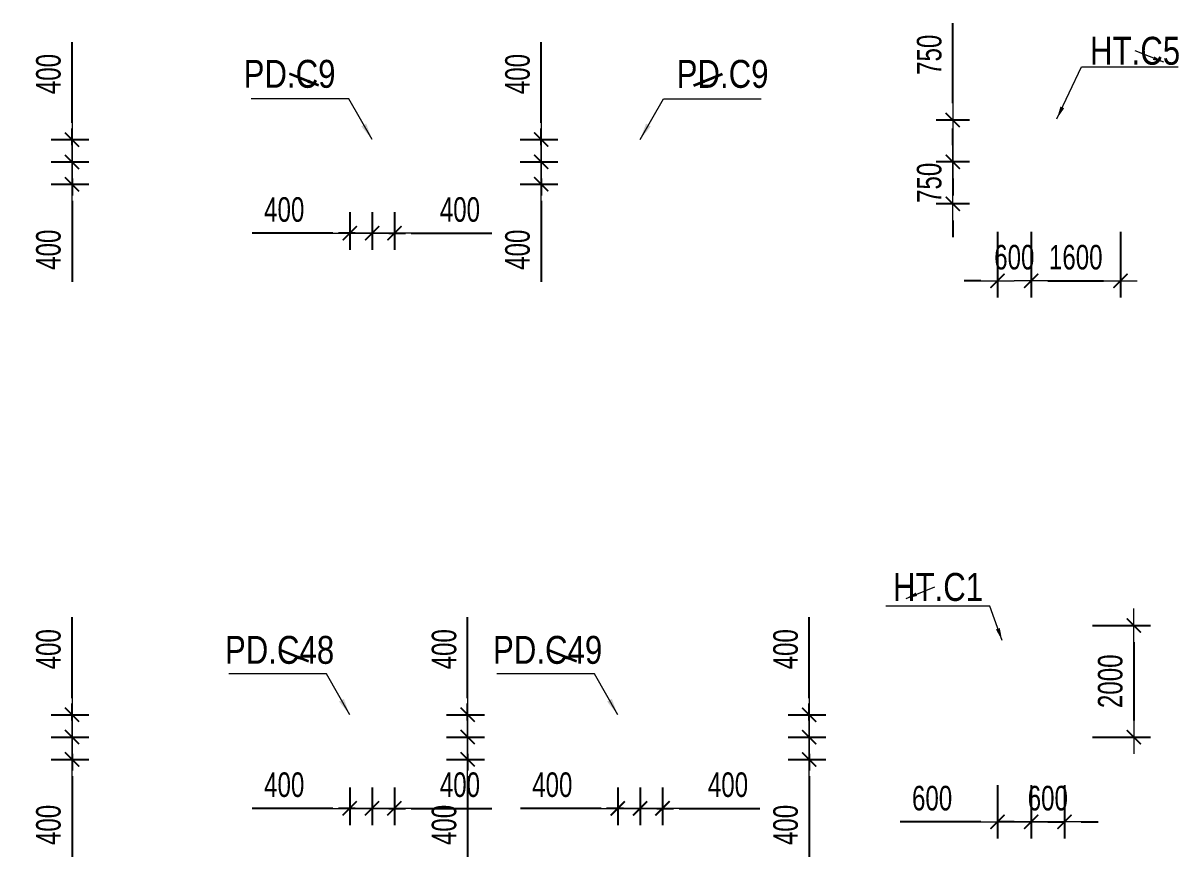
# Model space of a CAD drawing. Header units: millimetres. Extents: x -259680 to 286077, y -1281 to 94455.
# Drawn here: x 116351 to 137047, y 6755 to 21685 of the extents above; entities that cross this region are included whole.
import ezdxf
from ezdxf.enums import TextEntityAlignment as Align

# ---------------------------------------------------------------- set-up
doc = ezdxf.new("R2010")
doc.units = ezdxf.units.MM
doc.layers.get('0').update_dxf_attribs({"lineweight": 20})
doc.layers.get('Defpoints').update_dxf_attribs({"color": 151, "lineweight": 9})
for name, color, linetype, lineweight in [('$0$C1', 20, 'Continuous', 35), ('$1$NDC_S_ANNO', 7, 'Continuous', 20), ('$1$NDC_S_DIM', 1, 'Continuous', 15), ('$1$NDC_S_VN TEXT', 7, 'Continuous', 20), ('NDC_S_DIM', 1, 'Continuous', 15)]:
    doc.layers.add(name, color=color, linetype=linetype, lineweight=lineweight)
doc.styles.add('$1$NDC_DIM', font='', dxfattribs={"width": 0.75})
doc.styles.add('$2$ARIAL', font='arial.ttf', dxfattribs={"width": 0.8})
doc.styles.add('NDC_DIM', font='', dxfattribs={"width": 0.75})
doc.styles.get('$1$NDC_DIM').set_extended_font_data('Dotum')
doc.styles.get('NDC_DIM').set_extended_font_data('Dotum')
doc.dimstyles.new('$0$NDC_dim_150', dxfattribs={"dimscale": 150, "dimtxt": 2.2, "dimasz": 1.5, "dimexe": 1.5, "dimexo": 2.5, "dimgap": 1, "dimtad": 1, "dimdec": 0, "dimzin": 0, "dimdsep": 46, "dimtxsty": '$1$NDC_DIM', "dimblk": '$1$DIMMARK', "dimcen": 0.09, "dimdle": 1.2, "dimclrd": 1, "dimclre": 1, "dimclrt": 3, "dimadec": 0, "dimazin": 0, "dimtfac": 1, "dimtdec": 0, "dimtix": 1, "dimtofl": 0, "dimtmove": 0, "dimatfit": 3, "dimfxl": 6, "dimfxlon": 1, "dimtolj": 1, "dimtzin": 0, "dimarcsym": 0})
doc.dimstyles.new('$1$NDC_dim_iso', dxfattribs={"dimtxt": 2.2, "dimasz": 1, "dimexe": 1.5, "dimexo": 2.5, "dimgap": 1, "dimtad": 1, "dimdec": 0, "dimzin": 0, "dimdsep": 46, "dimtxsty": '$1$NDC_DIM', "dimblk": '$1$DIMMARK', "dimcen": 0.09, "dimdle": 1.2, "dimclrd": 1, "dimclre": 1, "dimclrt": 3, "dimadec": 0, "dimazin": 0, "dimtfac": 1, "dimtdec": 0, "dimtix": 1, "dimtofl": 0, "dimtmove": 0, "dimatfit": 3, "dimfxl": 6, "dimfxlon": 1, "dimtolj": 1, "dimtzin": 0, "dimarcsym": 0})
doc.dimstyles.new('NDC_dim_200', dxfattribs={"dimscale": 200, "dimtxt": 2.2, "dimasz": 1.5, "dimexe": 1.5, "dimexo": 2.5, "dimgap": 1, "dimtad": 1, "dimdec": 0, "dimzin": 0, "dimdsep": 46, "dimtxsty": 'NDC_DIM', "dimblk": 'DIMMARK', "dimcen": 0.09, "dimdle": 1.2, "dimclrd": 1, "dimclre": 1, "dimclrt": 3, "dimadec": 0, "dimazin": 0, "dimtfac": 1, "dimtdec": 0, "dimtix": 1, "dimtofl": 0, "dimtmove": 0, "dimatfit": 3, "dimfxl": 6, "dimfxlon": 1, "dimtolj": 1, "dimtzin": 0, "dimarcsym": 0})

# ---------------------------------------------------------------- blocks, each defined once
blk = doc.blocks.new('$1$DIMMARK')
at = {"layer": '$1$NDC_S_DIM', "color": 1}
blk.add_line((-1.5, 0), (1, 0), dxfattribs=at)
at = {"layer": '$1$NDC_S_DIM', "color": 2, "const_width": 0.1}
blk.add_lwpolyline([(-0.424, -0.424), (0.424, 0.424)], dxfattribs=at)
blk = doc.blocks.new('DIMMARK')
at = {"layer": 'NDC_S_DIM', "color": 1}
blk.add_line((-1.5, 0), (1, 0), dxfattribs=at)
at = {"layer": 'NDC_S_DIM', "color": 2, "const_width": 0.1}
blk.add_lwpolyline([(-0.424, -0.424), (0.424, 0.424)], dxfattribs=at)
blk = doc.blocks.new('*D516')
at = {"layer": 'Defpoints', "color": 0, "ltscale": 100, "transparency": 16777216}
for p in [(122600, 18800), (123000, 18800), (123000, 17924)]:
    blk.add_point(p, dxfattribs=at)
at = {"layer": 'NDC_S_DIM', "color": 1, "lineweight": -2, "ltscale": 100, "transparency": 16777216}
for p, q in [((122600, 18300), (122600, 17624)), ((123000, 18300), (123000, 17624)), ((122300, 17924), (122000, 17924)), ((123300, 17924), (124745, 17924))]:
    blk.add_line(p, q, dxfattribs=at)
at = {"layer": 'NDC_S_DIM', "color": 1, "lineweight": -2, "ltscale": 100, "transparency": 16777216, "xscale": 300, "yscale": 300, "zscale": 300}
blk.add_blockref('DIMMARK', (122600, 17924), dxfattribs=at)
at = {"layer": 'NDC_S_DIM', "color": 1, "lineweight": -2, "ltscale": 100, "transparency": 16777216, "xscale": 300, "yscale": 300, "zscale": 300, "rotation": 180}
blk.add_blockref('DIMMARK', (123000, 17924), dxfattribs=at)
at = {"layer": 'NDC_S_DIM', "color": 3, "ltscale": 100, "transparency": 16777216, "insert": (124173, 18345), "char_height": 440, "attachment_point": 5, "style": 'NDC_DIM'}
blk.add_mtext('\\A1;400', dxfattribs=at)
blk = doc.blocks.new('*D517')
at = {"layer": 'Defpoints', "color": 0, "ltscale": 100, "transparency": 16777216}
for p in [(122200, 18800), (122600, 18800), (122600, 17924)]:
    blk.add_point(p, dxfattribs=at)
at = {"layer": 'NDC_S_DIM', "color": 1, "lineweight": -2, "ltscale": 100, "transparency": 16777216}
for p, q in [((122200, 18300), (122200, 17624)), ((122600, 18300), (122600, 17624)), ((121900, 17924), (120455, 17924)), ((122900, 17924), (123200, 17924))]:
    blk.add_line(p, q, dxfattribs=at)
at = {"layer": 'NDC_S_DIM', "color": 1, "lineweight": -2, "ltscale": 100, "transparency": 16777216, "xscale": 300, "yscale": 300, "zscale": 300}
blk.add_blockref('DIMMARK', (122200, 17924), dxfattribs=at)
at = {"layer": 'NDC_S_DIM', "color": 1, "lineweight": -2, "ltscale": 100, "transparency": 16777216, "xscale": 300, "yscale": 300, "zscale": 300, "rotation": 180}
blk.add_blockref('DIMMARK', (122600, 17924), dxfattribs=at)
at = {"layer": 'NDC_S_DIM', "color": 3, "ltscale": 100, "transparency": 16777216, "insert": (121027, 18345), "char_height": 440, "attachment_point": 5, "style": 'NDC_DIM'}
blk.add_mtext('\\A1;400', dxfattribs=at)
blk = doc.blocks.new('*D518')
at = {"layer": 'Defpoints', "color": 0, "ltscale": 100, "transparency": 16777216}
for p in [(124751, 19600), (125627, 19600), (124751, 19200)]:
    blk.add_point(p, dxfattribs=at)
at = {"layer": 'NDC_S_DIM', "color": 1, "lineweight": -2, "ltscale": 100, "transparency": 16777216}
for p, q in [((125627, 19900), (125627, 21345)), ((125251, 19600), (125927, 19600)), ((125251, 19200), (125927, 19200)), ((125627, 18900), (125627, 18600))]:
    blk.add_line(p, q, dxfattribs=at)
at = {"layer": 'NDC_S_DIM', "color": 1, "lineweight": -2, "ltscale": 100, "transparency": 16777216, "xscale": 300, "yscale": 300, "zscale": 300}
for p, rotation in [((125627, 19600), 270), ((125627, 19200), 90)]:
    blk.add_blockref('DIMMARK', p, dxfattribs=dict(at, rotation=rotation))
at = {"layer": 'NDC_S_DIM', "color": 3, "ltscale": 100, "transparency": 16777216, "insert": (125206, 20773), "char_height": 440, "attachment_point": 5, "rotation": 90, "style": 'NDC_DIM'}
blk.add_mtext('\\A1;400', dxfattribs=at)
blk = doc.blocks.new('*D519')
at = {"layer": 'Defpoints', "color": 0, "ltscale": 100, "transparency": 16777216}
for p in [(124751, 19200), (125627, 19200), (124751, 18800)]:
    blk.add_point(p, dxfattribs=at)
at = {"layer": 'NDC_S_DIM', "color": 1, "lineweight": -2, "ltscale": 100, "transparency": 16777216}
for p, q in [((125627, 19500), (125627, 19800)), ((125251, 19200), (125927, 19200)), ((125251, 18800), (125927, 18800)), ((125627, 18500), (125627, 17055))]:
    blk.add_line(p, q, dxfattribs=at)
at = {"layer": 'NDC_S_DIM', "color": 1, "lineweight": -2, "ltscale": 100, "transparency": 16777216, "xscale": 300, "yscale": 300, "zscale": 300}
for p, rotation in [((125627, 19200), 270), ((125627, 18800), 90)]:
    blk.add_blockref('DIMMARK', p, dxfattribs=dict(at, rotation=rotation))
at = {"layer": 'NDC_S_DIM', "color": 3, "ltscale": 100, "transparency": 16777216, "insert": (125206, 17627), "char_height": 440, "attachment_point": 5, "rotation": 90, "style": 'NDC_DIM'}
blk.add_mtext('\\A1;400', dxfattribs=at)
blk = doc.blocks.new('*D522')
at = {"layer": 'Defpoints', "color": 0, "ltscale": 100, "transparency": 16777216}
for p in [(116351, 19600), (117227, 19600), (116351, 19200)]:
    blk.add_point(p, dxfattribs=at)
at = {"layer": 'NDC_S_DIM', "color": 1, "lineweight": -2, "ltscale": 100, "transparency": 16777216}
for p, q in [((117227, 19900), (117227, 21345)), ((116851, 19600), (117527, 19600)), ((116851, 19200), (117527, 19200)), ((117227, 18900), (117227, 18600))]:
    blk.add_line(p, q, dxfattribs=at)
at = {"layer": 'NDC_S_DIM', "color": 1, "lineweight": -2, "ltscale": 100, "transparency": 16777216, "xscale": 300, "yscale": 300, "zscale": 300}
for p, rotation in [((117227, 19600), 270), ((117227, 19200), 90)]:
    blk.add_blockref('DIMMARK', p, dxfattribs=dict(at, rotation=rotation))
at = {"layer": 'NDC_S_DIM', "color": 3, "ltscale": 100, "transparency": 16777216, "insert": (116806, 20773), "char_height": 440, "attachment_point": 5, "rotation": 90, "style": 'NDC_DIM'}
blk.add_mtext('\\A1;400', dxfattribs=at)
blk = doc.blocks.new('*D523')
at = {"layer": 'Defpoints', "color": 0, "ltscale": 100, "transparency": 16777216}
for p in [(116351, 19200), (117227, 19200), (116351, 18800)]:
    blk.add_point(p, dxfattribs=at)
at = {"layer": 'NDC_S_DIM', "color": 1, "lineweight": -2, "ltscale": 100, "transparency": 16777216}
for p, q in [((117227, 19500), (117227, 19800)), ((116851, 19200), (117527, 19200)), ((116851, 18800), (117527, 18800)), ((117227, 18500), (117227, 17055))]:
    blk.add_line(p, q, dxfattribs=at)
at = {"layer": 'NDC_S_DIM', "color": 1, "lineweight": -2, "ltscale": 100, "transparency": 16777216, "xscale": 300, "yscale": 300, "zscale": 300}
for p, rotation in [((117227, 19200), 270), ((117227, 18800), 90)]:
    blk.add_blockref('DIMMARK', p, dxfattribs=dict(at, rotation=rotation))
at = {"layer": 'NDC_S_DIM', "color": 3, "ltscale": 100, "transparency": 16777216, "insert": (116806, 17627), "char_height": 440, "attachment_point": 5, "rotation": 90, "style": 'NDC_DIM'}
blk.add_mtext('\\A1;400', dxfattribs=at)
blk = doc.blocks.new('*D526')
at = {"layer": 'Defpoints', "color": 0, "ltscale": 100, "transparency": 16777216}
for p in [(116351, 9300), (117227, 9300), (116351, 8900)]:
    blk.add_point(p, dxfattribs=at)
at = {"layer": 'NDC_S_DIM', "color": 1, "lineweight": -2, "ltscale": 100, "transparency": 16777216}
for p, q in [((117227, 9600), (117227, 11045)), ((116851, 9300), (117527, 9300)), ((116851, 8900), (117527, 8900)), ((117227, 8600), (117227, 8300))]:
    blk.add_line(p, q, dxfattribs=at)
at = {"layer": 'NDC_S_DIM', "color": 1, "lineweight": -2, "ltscale": 100, "transparency": 16777216, "xscale": 300, "yscale": 300, "zscale": 300}
for p, rotation in [((117227, 9300), 270), ((117227, 8900), 90)]:
    blk.add_blockref('DIMMARK', p, dxfattribs=dict(at, rotation=rotation))
at = {"layer": 'NDC_S_DIM', "color": 3, "ltscale": 100, "transparency": 16777216, "insert": (116806, 10473), "char_height": 440, "attachment_point": 5, "rotation": 90, "style": 'NDC_DIM'}
blk.add_mtext('\\A1;400', dxfattribs=at)
blk = doc.blocks.new('*D527')
at = {"layer": 'Defpoints', "color": 0, "ltscale": 100, "transparency": 16777216}
for p in [(116351, 8900), (117227, 8900), (116351, 8500)]:
    blk.add_point(p, dxfattribs=at)
at = {"layer": 'NDC_S_DIM', "color": 1, "lineweight": -2, "ltscale": 100, "transparency": 16777216}
for p, q in [((117227, 9200), (117227, 9500)), ((116851, 8900), (117527, 8900)), ((116851, 8500), (117527, 8500)), ((117227, 8200), (117227, 6755))]:
    blk.add_line(p, q, dxfattribs=at)
at = {"layer": 'NDC_S_DIM', "color": 1, "lineweight": -2, "ltscale": 100, "transparency": 16777216, "xscale": 300, "yscale": 300, "zscale": 300}
for p, rotation in [((117227, 8900), 270), ((117227, 8500), 90)]:
    blk.add_blockref('DIMMARK', p, dxfattribs=dict(at, rotation=rotation))
at = {"layer": 'NDC_S_DIM', "color": 3, "ltscale": 100, "transparency": 16777216, "insert": (116806, 7327), "char_height": 440, "attachment_point": 5, "rotation": 90, "style": 'NDC_DIM'}
blk.add_mtext('\\A1;400', dxfattribs=at)
blk = doc.blocks.new('*D528')
at = {"layer": 'Defpoints', "color": 0, "ltscale": 100, "transparency": 16777216}
for p in [(122600, 8500), (123000, 8500), (123000, 7624)]:
    blk.add_point(p, dxfattribs=at)
at = {"layer": 'NDC_S_DIM', "color": 1, "lineweight": -2, "ltscale": 100, "transparency": 16777216}
for p, q in [((122600, 8000), (122600, 7324)), ((123000, 8000), (123000, 7324)), ((122300, 7624), (122000, 7624)), ((123300, 7624), (124745, 7624))]:
    blk.add_line(p, q, dxfattribs=at)
at = {"layer": 'NDC_S_DIM', "color": 1, "lineweight": -2, "ltscale": 100, "transparency": 16777216, "xscale": 300, "yscale": 300, "zscale": 300}
blk.add_blockref('DIMMARK', (122600, 7624), dxfattribs=at)
at = {"layer": 'NDC_S_DIM', "color": 1, "lineweight": -2, "ltscale": 100, "transparency": 16777216, "xscale": 300, "yscale": 300, "zscale": 300, "rotation": 180}
blk.add_blockref('DIMMARK', (123000, 7624), dxfattribs=at)
at = {"layer": 'NDC_S_DIM', "color": 3, "ltscale": 100, "transparency": 16777216, "insert": (124173, 8045), "char_height": 440, "attachment_point": 5, "style": 'NDC_DIM'}
blk.add_mtext('\\A1;400', dxfattribs=at)
blk = doc.blocks.new('*D529')
at = {"layer": 'Defpoints', "color": 0, "ltscale": 100, "transparency": 16777216}
for p in [(122200, 8500), (122600, 8500), (122600, 7624)]:
    blk.add_point(p, dxfattribs=at)
at = {"layer": 'NDC_S_DIM', "color": 1, "lineweight": -2, "ltscale": 100, "transparency": 16777216}
for p, q in [((122200, 8000), (122200, 7324)), ((122600, 8000), (122600, 7324)), ((121900, 7624), (120455, 7624)), ((122900, 7624), (123200, 7624))]:
    blk.add_line(p, q, dxfattribs=at)
at = {"layer": 'NDC_S_DIM', "color": 1, "lineweight": -2, "ltscale": 100, "transparency": 16777216, "xscale": 300, "yscale": 300, "zscale": 300}
blk.add_blockref('DIMMARK', (122200, 7624), dxfattribs=at)
at = {"layer": 'NDC_S_DIM', "color": 1, "lineweight": -2, "ltscale": 100, "transparency": 16777216, "xscale": 300, "yscale": 300, "zscale": 300, "rotation": 180}
blk.add_blockref('DIMMARK', (122600, 7624), dxfattribs=at)
at = {"layer": 'NDC_S_DIM', "color": 3, "ltscale": 100, "transparency": 16777216, "insert": (121027, 8045), "char_height": 440, "attachment_point": 5, "style": 'NDC_DIM'}
blk.add_mtext('\\A1;400', dxfattribs=at)
blk = doc.blocks.new('*D530')
at = {"layer": 'Defpoints', "color": 0, "ltscale": 100, "transparency": 16777216}
for p in [(123435, 9300), (124311, 9300), (123435, 8900)]:
    blk.add_point(p, dxfattribs=at)
at = {"layer": 'NDC_S_DIM', "color": 1, "lineweight": -2, "ltscale": 100, "transparency": 16777216}
for p, q in [((124311, 9600), (124311, 11045)), ((123935, 9300), (124611, 9300)), ((123935, 8900), (124611, 8900)), ((124311, 8600), (124311, 8300))]:
    blk.add_line(p, q, dxfattribs=at)
at = {"layer": 'NDC_S_DIM', "color": 1, "lineweight": -2, "ltscale": 100, "transparency": 16777216, "xscale": 300, "yscale": 300, "zscale": 300}
for p, rotation in [((124311, 9300), 270), ((124311, 8900), 90)]:
    blk.add_blockref('DIMMARK', p, dxfattribs=dict(at, rotation=rotation))
at = {"layer": 'NDC_S_DIM', "color": 3, "ltscale": 100, "transparency": 16777216, "insert": (123891, 10473), "char_height": 440, "attachment_point": 5, "rotation": 90, "style": 'NDC_DIM'}
blk.add_mtext('\\A1;400', dxfattribs=at)
blk = doc.blocks.new('*D531')
at = {"layer": 'Defpoints', "color": 0, "ltscale": 100, "transparency": 16777216}
for p in [(123435, 8900), (124311, 8900), (123435, 8500)]:
    blk.add_point(p, dxfattribs=at)
at = {"layer": 'NDC_S_DIM', "color": 1, "lineweight": -2, "ltscale": 100, "transparency": 16777216}
for p, q in [((124311, 9200), (124311, 9500)), ((123935, 8900), (124611, 8900)), ((123935, 8500), (124611, 8500)), ((124311, 8200), (124311, 6755))]:
    blk.add_line(p, q, dxfattribs=at)
at = {"layer": 'NDC_S_DIM', "color": 1, "lineweight": -2, "ltscale": 100, "transparency": 16777216, "xscale": 300, "yscale": 300, "zscale": 300}
for p, rotation in [((124311, 8900), 270), ((124311, 8500), 90)]:
    blk.add_blockref('DIMMARK', p, dxfattribs=dict(at, rotation=rotation))
at = {"layer": 'NDC_S_DIM', "color": 3, "ltscale": 100, "transparency": 16777216, "insert": (123891, 7327), "char_height": 440, "attachment_point": 5, "rotation": 90, "style": 'NDC_DIM'}
blk.add_mtext('\\A1;400', dxfattribs=at)
blk = doc.blocks.new('*D532')
at = {"layer": 'Defpoints', "color": 0, "ltscale": 100, "transparency": 16777216}
for p in [(127400, 8500), (127800, 8500), (127800, 7624)]:
    blk.add_point(p, dxfattribs=at)
at = {"layer": 'NDC_S_DIM', "color": 1, "lineweight": -2, "ltscale": 100, "transparency": 16777216}
for p, q in [((127400, 8000), (127400, 7324)), ((127800, 8000), (127800, 7324)), ((127100, 7624), (126800, 7624)), ((128100, 7624), (129545, 7624))]:
    blk.add_line(p, q, dxfattribs=at)
at = {"layer": 'NDC_S_DIM', "color": 1, "lineweight": -2, "ltscale": 100, "transparency": 16777216, "xscale": 300, "yscale": 300, "zscale": 300}
blk.add_blockref('DIMMARK', (127400, 7624), dxfattribs=at)
at = {"layer": 'NDC_S_DIM', "color": 1, "lineweight": -2, "ltscale": 100, "transparency": 16777216, "xscale": 300, "yscale": 300, "zscale": 300, "rotation": 180}
blk.add_blockref('DIMMARK', (127800, 7624), dxfattribs=at)
at = {"layer": 'NDC_S_DIM', "color": 3, "ltscale": 100, "transparency": 16777216, "insert": (128973, 8045), "char_height": 440, "attachment_point": 5, "style": 'NDC_DIM'}
blk.add_mtext('\\A1;400', dxfattribs=at)
blk = doc.blocks.new('*D533')
at = {"layer": 'Defpoints', "color": 0, "ltscale": 100, "transparency": 16777216}
for p in [(127000, 8500), (127400, 8500), (127400, 7624)]:
    blk.add_point(p, dxfattribs=at)
at = {"layer": 'NDC_S_DIM', "color": 1, "lineweight": -2, "ltscale": 100, "transparency": 16777216}
for p, q in [((127000, 8000), (127000, 7324)), ((127400, 8000), (127400, 7324)), ((126700, 7624), (125255, 7624)), ((127700, 7624), (128000, 7624))]:
    blk.add_line(p, q, dxfattribs=at)
at = {"layer": 'NDC_S_DIM', "color": 1, "lineweight": -2, "ltscale": 100, "transparency": 16777216, "xscale": 300, "yscale": 300, "zscale": 300}
blk.add_blockref('DIMMARK', (127000, 7624), dxfattribs=at)
at = {"layer": 'NDC_S_DIM', "color": 1, "lineweight": -2, "ltscale": 100, "transparency": 16777216, "xscale": 300, "yscale": 300, "zscale": 300, "rotation": 180}
blk.add_blockref('DIMMARK', (127400, 7624), dxfattribs=at)
at = {"layer": 'NDC_S_DIM', "color": 3, "ltscale": 100, "transparency": 16777216, "insert": (125827, 8045), "char_height": 440, "attachment_point": 5, "style": 'NDC_DIM'}
blk.add_mtext('\\A1;400', dxfattribs=at)
blk = doc.blocks.new('*D534')
at = {"layer": 'Defpoints', "color": 0, "ltscale": 100, "transparency": 16777216}
for p in [(129551, 9300), (130427, 9300), (129551, 8900)]:
    blk.add_point(p, dxfattribs=at)
at = {"layer": 'NDC_S_DIM', "color": 1, "lineweight": -2, "ltscale": 100, "transparency": 16777216}
for p, q in [((130427, 9600), (130427, 11045)), ((130051, 9300), (130727, 9300)), ((130051, 8900), (130727, 8900)), ((130427, 8600), (130427, 8300))]:
    blk.add_line(p, q, dxfattribs=at)
at = {"layer": 'NDC_S_DIM', "color": 1, "lineweight": -2, "ltscale": 100, "transparency": 16777216, "xscale": 300, "yscale": 300, "zscale": 300}
for p, rotation in [((130427, 9300), 270), ((130427, 8900), 90)]:
    blk.add_blockref('DIMMARK', p, dxfattribs=dict(at, rotation=rotation))
at = {"layer": 'NDC_S_DIM', "color": 3, "ltscale": 100, "transparency": 16777216, "insert": (130006, 10473), "char_height": 440, "attachment_point": 5, "rotation": 90, "style": 'NDC_DIM'}
blk.add_mtext('\\A1;400', dxfattribs=at)
blk = doc.blocks.new('*D535')
at = {"layer": 'Defpoints', "color": 0, "ltscale": 100, "transparency": 16777216}
for p in [(129551, 8900), (130427, 8900), (129551, 8500)]:
    blk.add_point(p, dxfattribs=at)
at = {"layer": 'NDC_S_DIM', "color": 1, "lineweight": -2, "ltscale": 100, "transparency": 16777216}
for p, q in [((130427, 9200), (130427, 9500)), ((130051, 8900), (130727, 8900)), ((130051, 8500), (130727, 8500)), ((130427, 8200), (130427, 6755))]:
    blk.add_line(p, q, dxfattribs=at)
at = {"layer": 'NDC_S_DIM', "color": 1, "lineweight": -2, "ltscale": 100, "transparency": 16777216, "xscale": 300, "yscale": 300, "zscale": 300}
for p, rotation in [((130427, 8900), 270), ((130427, 8500), 90)]:
    blk.add_blockref('DIMMARK', p, dxfattribs=dict(at, rotation=rotation))
at = {"layer": 'NDC_S_DIM', "color": 3, "ltscale": 100, "transparency": 16777216, "insert": (130006, 7327), "char_height": 440, "attachment_point": 5, "rotation": 90, "style": 'NDC_DIM'}
blk.add_mtext('\\A1;400', dxfattribs=at)
blk = doc.blocks.new('*D932')
at = {"layer": 'Defpoints', "color": 0, "ltscale": 100, "transparency": 16777216}
for p in [(133800, 18450), (134400, 18450), (134400, 17070)]:
    blk.add_point(p, dxfattribs=at)
at = {"layer": 'NDC_S_DIM', "color": 1, "lineweight": -2, "ltscale": 100, "transparency": 16777216}
for p, q in [((133800, 17950), (133800, 16770)), ((134400, 17950), (134400, 16770)), ((133500, 17070), (133200, 17070)), ((134700, 17070), (135000, 17070))]:
    blk.add_line(p, q, dxfattribs=at)
at = {"layer": 'NDC_S_DIM', "color": 1, "lineweight": -2, "ltscale": 100, "transparency": 16777216, "xscale": 300, "yscale": 300, "zscale": 300}
blk.add_blockref('DIMMARK', (133800, 17070), dxfattribs=at)
at = {"layer": 'NDC_S_DIM', "color": 1, "lineweight": -2, "ltscale": 100, "transparency": 16777216, "xscale": 300, "yscale": 300, "zscale": 300, "rotation": 180}
blk.add_blockref('DIMMARK', (134400, 17070), dxfattribs=at)
at = {"layer": 'NDC_S_DIM', "color": 3, "ltscale": 100, "transparency": 16777216, "insert": (134100, 17491), "char_height": 440, "attachment_point": 5, "style": 'NDC_DIM'}
blk.add_mtext('\\A1;600', dxfattribs=at)
blk = doc.blocks.new('*D933')
at = {"layer": 'Defpoints', "color": 0, "ltscale": 100, "transparency": 16777216}
for p in [(134400, 18450), (136000, 18450), (136000, 17070)]:
    blk.add_point(p, dxfattribs=at)
at = {"layer": 'NDC_S_DIM', "color": 1, "lineweight": -2, "ltscale": 100, "transparency": 16777216}
for p, q in [((134400, 17950), (134400, 16770)), ((136000, 17950), (136000, 16770)), ((134700, 17070), (135700, 17070))]:
    blk.add_line(p, q, dxfattribs=at)
at = {"layer": 'NDC_S_DIM', "color": 1, "lineweight": -2, "ltscale": 100, "transparency": 16777216, "xscale": 300, "yscale": 300, "zscale": 300, "rotation": 180}
blk.add_blockref('DIMMARK', (134400, 17070), dxfattribs=at)
at = {"layer": 'NDC_S_DIM', "color": 1, "lineweight": -2, "ltscale": 100, "transparency": 16777216, "xscale": 300, "yscale": 300, "zscale": 300}
blk.add_blockref('DIMMARK', (136000, 17070), dxfattribs=at)
at = {"layer": 'NDC_S_DIM', "color": 3, "ltscale": 100, "transparency": 16777216, "insert": (135200, 17491), "char_height": 440, "attachment_point": 5, "style": 'NDC_DIM'}
blk.add_mtext('\\A1;1600', dxfattribs=at)
blk = doc.blocks.new('*D934')
at = {"layer": 'Defpoints', "color": 0, "ltscale": 100, "transparency": 16777216}
for p in [(132998, 19950), (133800, 19950), (133800, 19200)]:
    blk.add_point(p, dxfattribs=at)
at = {"layer": 'NDC_S_DIM', "color": 1, "lineweight": -2, "ltscale": 100, "transparency": 16777216}
for p, q in [((132998, 20250), (132998, 21685)), ((133300, 19950), (132698, 19950)), ((133300, 19200), (132698, 19200)), ((132998, 18900), (132998, 18600))]:
    blk.add_line(p, q, dxfattribs=at)
at = {"layer": 'NDC_S_DIM', "color": 1, "lineweight": -2, "ltscale": 100, "transparency": 16777216, "xscale": 300, "yscale": 300, "zscale": 300}
for p, rotation in [((132998, 19950), 270), ((132998, 19200), 90)]:
    blk.add_blockref('DIMMARK', p, dxfattribs=dict(at, rotation=rotation))
at = {"layer": 'NDC_S_DIM', "color": 3, "ltscale": 100, "transparency": 16777216, "insert": (132578, 21118), "char_height": 440, "attachment_point": 5, "rotation": 90, "style": 'NDC_DIM'}
blk.add_mtext('\\A1;750', dxfattribs=at)
blk = doc.blocks.new('*D935')
at = {"layer": 'Defpoints', "color": 0, "ltscale": 100, "transparency": 16777216}
for p in [(133800, 19200), (132998, 18450), (133800, 18450)]:
    blk.add_point(p, dxfattribs=at)
at = {"layer": 'NDC_S_DIM', "color": 1, "lineweight": -2, "ltscale": 100, "transparency": 16777216}
for p, q in [((132998, 19500), (132998, 19800)), ((133300, 19200), (132698, 19200)), ((133300, 18450), (132698, 18450)), ((132998, 18150), (132998, 17850))]:
    blk.add_line(p, q, dxfattribs=at)
at = {"layer": 'NDC_S_DIM', "color": 1, "lineweight": -2, "ltscale": 100, "transparency": 16777216, "xscale": 300, "yscale": 300, "zscale": 300}
for p, rotation in [((132998, 19200), 270), ((132998, 18450), 90)]:
    blk.add_blockref('DIMMARK', p, dxfattribs=dict(at, rotation=rotation))
at = {"layer": 'NDC_S_DIM', "color": 3, "ltscale": 100, "transparency": 16777216, "insert": (132578, 18825), "char_height": 440, "attachment_point": 5, "rotation": 90, "style": 'NDC_DIM'}
blk.add_mtext('\\A1;750', dxfattribs=at)
blk = doc.blocks.new('*D936')
at = {"layer": 'Defpoints', "color": 0, "ltscale": 100, "transparency": 16777216}
for p in [(135000, 10900), (135000, 8900), (136240, 8900)]:
    blk.add_point(p, dxfattribs=at)
at = {"layer": 'NDC_S_DIM', "color": 1, "lineweight": -2, "ltscale": 100, "transparency": 16777216}
for p, q in [((135500, 10900), (136540, 10900)), ((136240, 10600), (136240, 9200)), ((135500, 8900), (136540, 8900))]:
    blk.add_line(p, q, dxfattribs=at)
at = {"layer": 'NDC_S_DIM', "color": 1, "lineweight": -2, "ltscale": 100, "transparency": 16777216, "xscale": 300, "yscale": 300, "zscale": 300}
for p, rotation in [((136240, 10900), 90), ((136240, 8900), 270)]:
    blk.add_blockref('DIMMARK', p, dxfattribs=dict(at, rotation=rotation))
at = {"layer": 'NDC_S_DIM', "color": 3, "ltscale": 100, "transparency": 16777216, "insert": (135820, 9900), "char_height": 440, "attachment_point": 5, "rotation": 90, "style": 'NDC_DIM'}
blk.add_mtext('\\A1;2000', dxfattribs=at)
blk = doc.blocks.new('*D937')
at = {"layer": 'Defpoints', "color": 0, "ltscale": 100, "transparency": 16777216}
for p in [(133800, 8541), (134400, 8541), (133800, 7383)]:
    blk.add_point(p, dxfattribs=at)
at = {"layer": 'NDC_S_DIM', "color": 1, "lineweight": -2, "ltscale": 100, "transparency": 16777216}
for p, q in [((133800, 8041), (133800, 7083)), ((134400, 8041), (134400, 7083)), ((133500, 7383), (132056, 7383)), ((134700, 7383), (135000, 7383))]:
    blk.add_line(p, q, dxfattribs=at)
at = {"layer": 'NDC_S_DIM', "color": 1, "lineweight": -2, "ltscale": 100, "transparency": 16777216, "xscale": 300, "yscale": 300, "zscale": 300}
blk.add_blockref('DIMMARK', (133800, 7383), dxfattribs=at)
at = {"layer": 'NDC_S_DIM', "color": 1, "lineweight": -2, "ltscale": 100, "transparency": 16777216, "xscale": 300, "yscale": 300, "zscale": 300, "rotation": 180}
blk.add_blockref('DIMMARK', (134400, 7383), dxfattribs=at)
at = {"layer": 'NDC_S_DIM', "color": 3, "ltscale": 100, "transparency": 16777216, "insert": (132628, 7804), "char_height": 440, "attachment_point": 5, "style": 'NDC_DIM'}
blk.add_mtext('\\A1;600', dxfattribs=at)
blk = doc.blocks.new('*D938')
at = {"layer": 'Defpoints', "color": 0, "ltscale": 100, "transparency": 16777216}
for p in [(134400, 8541), (135000, 8541), (135000, 7383)]:
    blk.add_point(p, dxfattribs=at)
at = {"layer": 'NDC_S_DIM', "color": 1, "lineweight": -2, "ltscale": 100, "transparency": 16777216}
for p, q in [((134400, 8041), (134400, 7083)), ((135000, 8041), (135000, 7083)), ((134100, 7383), (133800, 7383)), ((135300, 7383), (135600, 7383))]:
    blk.add_line(p, q, dxfattribs=at)
at = {"layer": 'NDC_S_DIM', "color": 1, "lineweight": -2, "ltscale": 100, "transparency": 16777216, "xscale": 300, "yscale": 300, "zscale": 300}
blk.add_blockref('DIMMARK', (134400, 7383), dxfattribs=at)
at = {"layer": 'NDC_S_DIM', "color": 1, "lineweight": -2, "ltscale": 100, "transparency": 16777216, "xscale": 300, "yscale": 300, "zscale": 300, "rotation": 180}
blk.add_blockref('DIMMARK', (135000, 7383), dxfattribs=at)
at = {"layer": 'NDC_S_DIM', "color": 3, "ltscale": 100, "transparency": 16777216, "insert": (134700, 7804), "char_height": 440, "attachment_point": 5, "style": 'NDC_DIM'}
blk.add_mtext('\\A1;600', dxfattribs=at)
blk = doc.blocks.new('*U220')
at = {"layer": '$1$NDC_S_ANNO', "ltscale": 0.8, "style": '$2$ARIAL', "width": 0.8}
blk.add_attdef('TEN', text='', height=2.5, dxfattribs=at).set_placement((-2.58, 1.03), align=Align.MIDDLE_CENTER)
at = {"layer": '$1$NDC_S_ANNO', "ltscale": 0.8, "style": '$2$ARIAL', "width": 0.8, "flags": 1}
blk.add_attdef('CHU_THICH', text='', height=2.5, dxfattribs=at).set_placement((0, 0), align=Align.MIDDLE_CENTER)
at = {"layer": 'Defpoints'}
blk.add_leader([(0, 0), (-2.58, 1.03)], dimstyle='$1$NDC_dim_iso', override={"dimgap": 0.625, "dimtad": 0}, dxfattribs=at)
blk = doc.blocks.new('$0$co t check')
at = {"layer": '$0$C1', "xscale": 200, "yscale": 200, "zscale": 200}
for p, values in [((119598, 20571), {'TEN': 'PD.C9'}), ((119419, 10256), {'TEN': 'PD.C48'}), ((124219, 10256), {'TEN': 'PD.C49'})]:
    blk.add_blockref('*U220', p, dxfattribs=at).add_auto_attribs(values)
at = {"layer": '$0$C1'}
ref = blk.add_blockref('*U220', (126320, 20571), dxfattribs=dict(at, xscale=-200, yscale=200, zscale=200))
ref.add_attrib('TEN', 'PD.C9', dxfattribs={"layer": '$1$NDC_S_ANNO', "ltscale": 0.8, "height": 500, "style": '$2$ARIAL', "width": 0.8}).set_placement((126836, 20776), align=Align.MIDDLE_CENTER)
at = {"layer": '$1$NDC_S_VN TEXT', "xscale": 200, "yscale": 200, "zscale": 200}
blk.add_blockref('*U220', (134738, 20984), dxfattribs=at).add_auto_attribs({'TEN': 'HT.C5'})
at = {"layer": '$1$NDC_S_VN TEXT'}
ref = blk.add_blockref('*U220', (130121, 11383), dxfattribs=dict(at, xscale=-200, yscale=200, zscale=200))
ref.add_attrib('TEN', 'HT.C1', dxfattribs={"layer": '$1$NDC_S_ANNO', "ltscale": 0.8, "height": 500, "style": '$2$ARIAL', "width": 0.8}).set_placement((130694, 11589), align=Align.MIDDLE_CENTER)
at = {"layer": '$0$C1'}
for points in [[(120559, 19600), (120142, 20332), (118393, 20332)], [(125359, 19600), (125776, 20332), (127526, 20332)], [(120159, 9300), (119742, 10032), (117993, 10032)], [(124959, 9300), (124542, 10032), (122793, 10032)]]:
    blk.add_leader(points, dimstyle='$0$NDC_dim_150', override={"dimasz": 2, "dimgap": 1, "dimtad": 0}, dxfattribs=at)
for points in [[(132822, 19973), (133264, 20901), (134995, 20901)], [(131842, 10628), (131619, 11244), (129756, 11244)]]:
    blk.add_leader(points, dimstyle='$0$NDC_dim_150', override={"dimgap": 1, "dimtad": 0})

msp = doc.modelspace()

# ---------------------------------------------------------------- block references
at = {"layer": '$1$NDC_S_DIM'}
msp.add_blockref('$0$co t check', (2040.6, 0), dxfattribs=at)

# ---------------------------------------------------------------- dimensions: what is measured, and where the dimension line sits
at = {"layer": 'NDC_S_DIM', "ltscale": 100}
for base, p1, p2, picture, middle in [((132997.9, 19950), (133800, 19200), (133800, 19950), '*D934', (132997.9, 21117.6)), ((117226.7, 19600), (116351.2, 19200), (116351.2, 19600), '*D522', (117226.7, 20772.5)), ((125626.7, 19600), (124751.2, 19200), (124751.2, 19600), '*D518', (125626.7, 20772.5)), ((117226.7, 19200), (116351.2, 18800), (116351.2, 19200), '*D523', (117226.7, 17627.5)), ((125626.7, 19200), (124751.2, 18800), (124751.2, 19200), '*D519', (125626.7, 17627.5)), ((117226.7, 9300), (116351.2, 8900), (116351.2, 9300), '*D526', (117226.7, 10472.5)), ((124310.9, 9300), (123435.3, 8900), (123435.3, 9300), '*D530', (124310.9, 10472.5)), ((130426.7, 9300), (129551.2, 8900), (129551.2, 9300), '*D534', (130426.7, 10472.5)), ((117226.7, 8900), (116351.2, 8500), (116351.2, 8900), '*D527', (117226.7, 7327.5)), ((124310.9, 8900), (123435.3, 8500), (123435.3, 8900), '*D531', (124310.9, 7327.5)), ((130426.7, 8900), (129551.2, 8500), (129551.2, 8900), '*D535', (130426.7, 7327.5))]:
    dim = msp.add_linear_dim(base=base, p1=p1, p2=p2, angle=90, dimstyle='NDC_dim_200', dxfattribs=at)
    dim.commit()
    dim.dimension.update_dxf_attribs({"geometry": picture, "text_midpoint": middle, "dimtype": 160})
for base, p1, p2, angle, picture, middle in [((132997.9, 18450), (133800, 19200), (133800, 18450), 90, '*D935', (132577.6, 18825)), ((136240, 8900), (135000, 10900), (135000, 8900), 90, '*D936', (135819.7, 9900)), ((135000, 7383.3), (134400, 8540.9), (135000, 8540.9), 180, '*D938', (134700, 7803.6))]:
    dim = msp.add_linear_dim(base=base, p1=p1, p2=p2, angle=angle, dimstyle='NDC_dim_200', dxfattribs=at)
    dim.commit()
    dim.dimension.update_dxf_attribs({"geometry": picture, "text_midpoint": middle})
for base, p1, p2, picture, middle in [((122600, 17924.4), (122200, 18800), (122600, 18800), '*D517', (121027.5, 17924.4)), ((123000, 17924.4), (122600, 18800), (123000, 18800), '*D516', (124172.5, 17924.4)), ((122600, 7624.4), (122200, 8500), (122600, 8500), '*D529', (121027.5, 7624.4)), ((123000, 7624.4), (122600, 8500), (123000, 8500), '*D528', (124172.5, 7624.4)), ((127400, 7624.4), (127000, 8500), (127400, 8500), '*D533', (125827.5, 7624.4)), ((127800, 7624.4), (127400, 8500), (127800, 8500), '*D532', (128972.5, 7624.4)), ((133800, 7383.3), (134400, 8540.9), (133800, 8540.9), '*D937', (132627.9, 7383.3))]:
    dim = msp.add_linear_dim(base=base, p1=p1, p2=p2, dimstyle='NDC_dim_200', dxfattribs=at)
    dim.commit()
    dim.dimension.update_dxf_attribs({"geometry": picture, "text_midpoint": middle, "dimtype": 160})
for base, p1, p2, picture, middle in [((134400, 17070.2), (133800, 18450), (134400, 18450), '*D932', (134100, 17490.5)), ((136000, 17070.2), (134400, 18450), (136000, 18450), '*D933', (135200, 17490.5))]:
    dim = msp.add_linear_dim(base=base, p1=p1, p2=p2, dimstyle='NDC_dim_200', dxfattribs=at)
    dim.commit()
    dim.dimension.update_dxf_attribs({"geometry": picture, "text_midpoint": middle})

doc.saveas('drawing.dxf')
